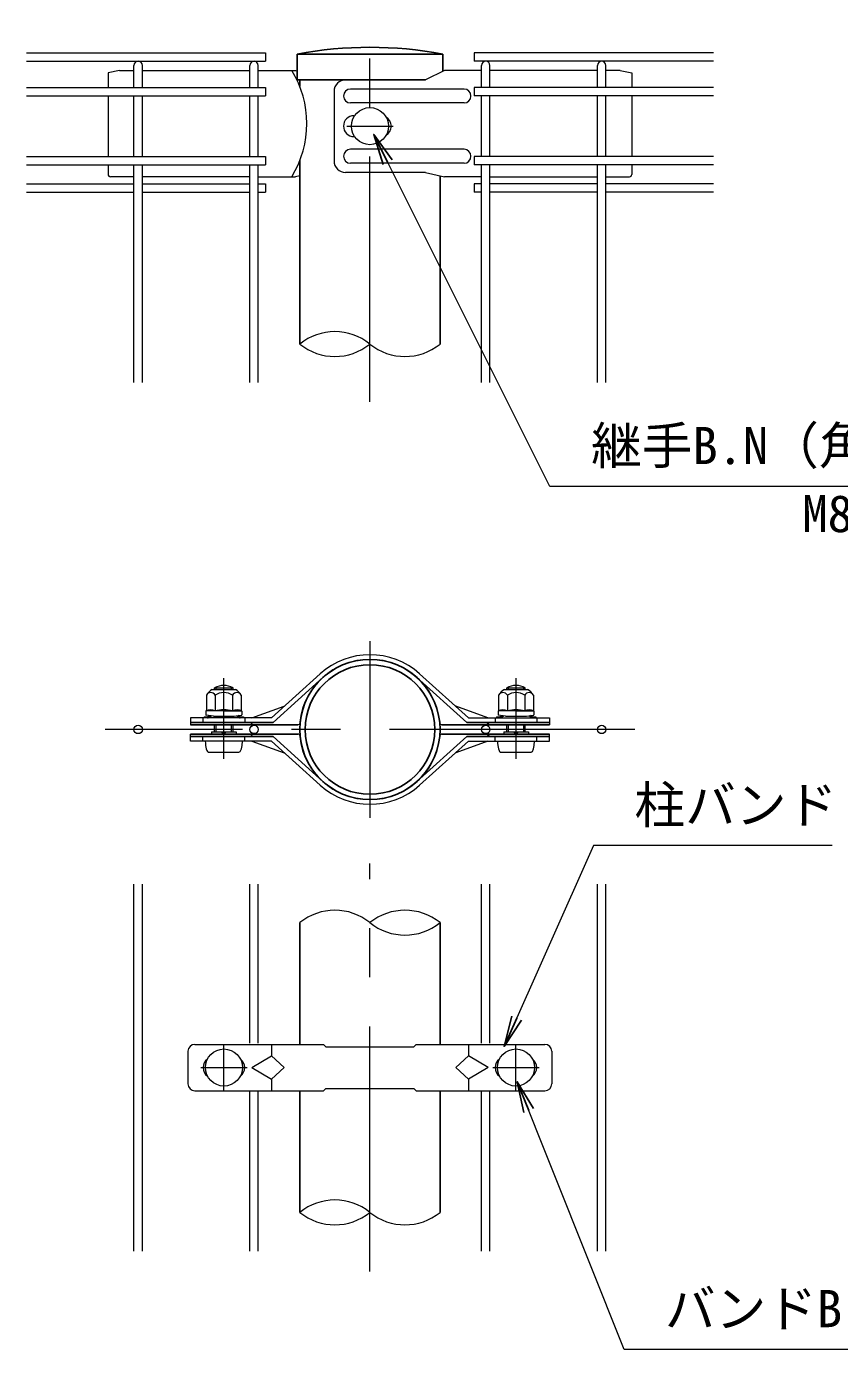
# Model space of a CAD drawing. Units: millimetres, scale not verified. Extents: x -4200 to 4200, y -2970 to 2970.
# Drawn here: x 2304 to 3357, y -436 to 1276 of the extents above; entities that cross this region are included whole.
import ezdxf
from ezdxf.enums import TextEntityAlignment as Align

# ---------------------------------------------------------------- set-up
doc = ezdxf.new("R2010")
doc.units = ezdxf.units.MM
doc.header["$LTSCALE"] = 10
doc.linetypes.add('USER1', pattern=[50.8, 31.75, -6.35, 6.35, -6.35])
for name, color, linetype, lineweight in [('0-3_D-STR1', 1, 'Continuous', 25), ('0-4_D-BMK', 2, 'USER1', 13), ('0-5_D-STR-DIM', 7, 'Continuous', 13), ('0-8_D-STR2', 7, 'Continuous', 13), ('0-9_D-STR3', 3, 'Continuous', 13), ('0-A_D-STR-TXT', 7, 'Continuous', 13)]:
    doc.layers.add(name, color=color, linetype=linetype, lineweight=lineweight)
doc.layers.add('0-6_0', color=7, linetype='Continuous')
doc.styles.add('ＭＳ ゴシック', font='')
doc.styles.get('ＭＳ ゴシック').set_extended_font_data('MS Gothic')

# ---------------------------------------------------------------- blocks, each defined once
blk = doc.blocks.new('_Open')
at = {"layer": '0-6_0'}
blk.add_line((-10, 1.667), (0, 0), dxfattribs=at)
blk.add_lwpolyline([(-10, -1.667), (0, 0), (-10, 0)], dxfattribs=at)

msp = doc.modelspace()

# ---------------------------------------------------------------- linework, layer by layer
at = {"layer": '0-3_D-STR1'}
for p, q in [((2843.25, 1240.36), (2654.55, 1240.36)), ((2654.55, 1240.36), (2654.55, 1207.36)), ((2843.25, 1218.37), (2843.25, 1240.36)), ((2820.85, 1207.36), (2654.55, 1207.36)), ((2658.15, 1207.36), (2658.15, 1198.64)), ((2658.15, 1102.74), (2658.15, 865.36)), ((2839.65, 865.36), (2839.65, 1083.21)), ((2658.15, 116.49), (2658.15, -41.01)), ((2839.65, -41.01), (2839.65, 116.49)), ((2658.32, -101.01), (2658.32, -258.51)), ((2839.65, -258.51), (2839.65, -101.01))]:
    msp.add_line(p, q, dxfattribs=at)
for radius in [90.75, 83.85]:
    msp.add_circle((2748.9, 366.49), radius, dxfattribs=at)
msp.add_arc((2748.9, 756.68), 492.8, 78.96219, 101.03781, dxfattribs=at)
at = {"layer": '0-4_D-BMK'}
for p, q in [((2748.9, 790.55), (2748.9, 1276.36)), ((2718.9, 1147.36), (2778.9, 1147.36)), ((2748.9, 480.79), (2748.9, 252.19)), ((2559.78, 328.39), (2559.78, 432.86)), ((2938.03, 328.39), (2938.03, 432.86)), ((3091.8, 366.49), (2406, 366.49)), ((2748.9, -335.19), (2748.9, 193.17)), ((2559.9, -101.01), (2559.9, -41.01)), ((2937.9, -101.01), (2937.9, -41.01)), ((2529.9, -71.01), (2589.9, -71.01)), ((2907.9, -71.01), (2967.9, -71.01))]:
    msp.add_line(p, q, dxfattribs=at)
at = {"layer": '0-5_D-STR-DIM'}
for centre, radius, start, end in [((2703.53, 809.38), 72.06, 50.97549, 129.02451), ((2703.53, 921.35), 72.06, 230.97549, 309.02451), ((2794.28, 921.35), 72.06, 230.97549, 309.02451), ((2703.53, 60.51), 72.06, 50.97549, 129.02451), ((2794.28, 60.51), 72.06, 50.97549, 129.02451), ((2794.28, 172.47), 72.06, 230.97549, 309.02451), ((2703.61, -314.3), 71.86, 50.92646, 129.07354), ((2703.61, -202.72), 71.86, 230.92646, 309.07354), ((2794.28, -202.53), 72.06, 230.97549, 309.02451)]:
    msp.add_arc(centre, radius, start, end, dxfattribs=at)
at = {"layer": '0-8_D-STR2'}
for p, q in [((2304.3, 1242.16), (2613.9, 1242.16)), ((2613.9, 1242.16), (2613.9, 1231.36)), ((3193.5, 1242.16), (2883.9, 1242.16)), ((2883.9, 1242.16), (2883.9, 1231.36)), ((2304.3, 1231.36), (2613.9, 1231.36)), ((2443.5, 1197.46), (2443.5, 1225.96)), ((2454.3, 1197.46), (2454.3, 1225.96)), ((2593.5, 1197.46), (2593.5, 1225.96)), ((2604.3, 1197.46), (2604.3, 1225.96)), ((3193.5, 1231.36), (2883.9, 1231.36)), ((2893.5, 1197.46), (2893.5, 1225.96)), ((2904.3, 1197.46), (2904.3, 1225.96)), ((3043.5, 1197.46), (3043.5, 1225.96)), ((3054.3, 1197.46), (3054.3, 1225.96)), ((2304.3, 1197.46), (2613.9, 1197.46)), ((2304.3, 1186.66), (2613.9, 1186.66)), ((2443.5, 1108.06), (2443.5, 1186.66)), ((2454.3, 1108.06), (2454.3, 1186.66)), ((2593.5, 1108.06), (2593.5, 1186.66)), ((2604.3, 1108.06), (2604.3, 1186.66)), ((2613.9, 1197.46), (2613.9, 1186.66)), ((3193.5, 1197.46), (2883.9, 1197.46)), ((2883.9, 1197.46), (2883.9, 1186.66)), ((3193.5, 1186.66), (2883.9, 1186.66)), ((2893.5, 1108.06), (2893.5, 1186.66)), ((2904.3, 1108.06), (2904.3, 1186.66)), ((3043.5, 1108.06), (3043.5, 1186.66)), ((3054.3, 1108.06), (3054.3, 1186.66)), ((2304.3, 1108.06), (2613.9, 1108.06)), ((2304.3, 1097.26), (2613.9, 1097.26)), ((2443.5, 815.36), (2443.5, 1097.26)), ((2454.3, 815.36), (2454.3, 1097.26)), ((2593.5, 815.36), (2593.5, 1097.26)), ((2604.3, 815.36), (2604.3, 1097.26)), ((2613.9, 1108.06), (2613.9, 1097.26)), ((3193.5, 1108.06), (2883.9, 1108.06)), ((2883.9, 1108.06), (2883.9, 1097.26)), ((3193.5, 1097.26), (2883.9, 1097.26)), ((2893.5, 815.36), (2893.5, 1097.26)), ((2904.3, 815.36), (2904.3, 1097.26)), ((3043.5, 815.36), (3043.5, 1097.26)), ((3054.3, 815.36), (3054.3, 1097.26)), ((2304.3, 1072.49), (2443.5, 1072.49)), ((2304.3, 1061.69), (2443.5, 1061.69)), ((2454.3, 1072.49), (2593.5, 1072.49)), ((2454.3, 1061.69), (2593.5, 1061.69)), ((2604.3, 1072.49), (2613.9, 1072.49)), ((2604.3, 1061.69), (2613.9, 1061.69)), ((2613.9, 1072.49), (2613.9, 1061.69)), ((2893.5, 1072.49), (2883.9, 1072.49)), ((2883.9, 1072.49), (2883.9, 1061.69)), ((2893.5, 1061.69), (2883.9, 1061.69)), ((3043.5, 1072.49), (2904.3, 1072.49)), ((3043.5, 1061.69), (2904.3, 1061.69)), ((3193.5, 1072.49), (3054.3, 1072.49)), ((3193.5, 1061.69), (3054.3, 1061.69)), ((2443.5, -308.51), (2443.5, 166.49)), ((2454.3, -308.51), (2454.3, 166.49)), ((2593.5, -39.51), (2593.5, 166.49)), ((2604.3, -39.51), (2604.3, 166.49)), ((2893.5, -39.51), (2893.5, 166.49)), ((2904.3, -39.51), (2904.3, 166.49)), ((3043.5, -308.51), (3043.5, 166.49)), ((3054.3, -308.51), (3054.3, 166.49)), ((2593.5, -308.51), (2593.5, -102.51)), ((2604.3, -308.51), (2604.3, -102.51)), ((2893.5, -308.51), (2893.5, -102.51)), ((2904.3, -308.51), (2904.3, -102.51))]:
    msp.add_line(p, q, dxfattribs=at)
for centre in [(2448.9, 366.49), (2598.9, 366.49), (2898.9, 366.49), (3048.9, 366.49)]:
    msp.add_circle(centre, 5.4, dxfattribs=at)
for centre in [(2448.9, 1225.96), (2598.9, 1225.96), (2898.9, 1225.96), (3048.9, 1225.96)]:
    msp.add_arc(centre, 5.4, 0, 180, dxfattribs=at)
at = {"layer": '0-9_D-STR3'}
for p, q in [((2424.9, 1219.36), (2409.9, 1216.36)), ((2409.9, 1216.36), (2409.9, 1197.46)), ((2424.9, 1219.36), (2443.5, 1219.36)), ((2454.3, 1219.36), (2593.5, 1219.36)), ((2604.3, 1219.36), (2652.52, 1219.36)), ((2652.52, 1219.36), (2654.55, 1218.37)), ((2845.28, 1219.36), (2820.85, 1207.36)), ((2893.5, 1219.36), (2845.28, 1219.36)), ((3043.51, 1219.36), (2904.3, 1219.36)), ((3072.9, 1219.36), (3054.3, 1219.36)), ((3072.9, 1219.36), (3087.9, 1216.36)), ((3087.9, 1216.36), (3087.9, 1197.46)), ((2820.85, 1207.36), (2717.44, 1207.36)), ((2409.9, 1186.66), (2409.9, 1108.06)), ((2702.44, 1192.36), (2702.44, 1102.36)), ((2870.67, 1195.36), (2723.67, 1195.36)), ((3087.9, 1186.66), (3087.9, 1108.06)), ((2870.67, 1177.36), (2723.67, 1177.36)), ((2870.67, 1117.36), (2723.67, 1117.36)), ((2409.9, 1097.26), (2409.9, 1084.91)), ((2870.67, 1099.36), (2723.67, 1099.36)), ((3087.9, 1097.26), (3087.9, 1084.91)), ((2443.5, 1081.91), (2412.9, 1081.91)), ((2593.5, 1081.91), (2454.3, 1081.91)), ((2604.3, 1081.96), (2652.52, 1081.96)), ((2658.15, 1083.16), (2652.52, 1081.96)), ((2820.85, 1087.36), (2717.44, 1087.36)), ((2820.85, 1087.36), (2845.28, 1081.96)), ((2893.5, 1081.96), (2845.28, 1081.96)), ((2904.3, 1081.91), (3043.5, 1081.91)), ((3054.3, 1081.91), (3084.9, 1081.91)), ((2621.29, 381.55), (2684.53, 438.72)), ((2623.64, 375.55), (2688.52, 434.24)), ((2874.17, 375.55), (2809.29, 434.24)), ((2876.52, 381.55), (2813.28, 438.72)), ((2544.78, 418.42), (2574.78, 418.42)), ((2547.78, 418.42), (2547.78, 420.43)), ((2547.78, 420.43), (2571.78, 420.43)), ((2549.81, 418.42), (2549.81, 421.4)), ((2569.75, 418.42), (2569.75, 421.4)), ((2571.78, 418.42), (2571.78, 420.43)), ((2923.03, 418.42), (2953.03, 418.42)), ((2926.03, 418.42), (2926.03, 420.43)), ((2926.03, 420.43), (2950.03, 420.43)), ((2928.06, 418.42), (2928.06, 421.4)), ((2948, 418.42), (2948, 421.4)), ((2950.03, 418.42), (2950.03, 420.43)), ((2537.26, 410.9), (2537.26, 390.81)), ((2548.52, 410.9), (2548.52, 390.51)), ((2571.04, 410.9), (2571.04, 390.51)), ((2582.3, 410.9), (2582.3, 390.81)), ((2596.09, 381.55), (2637.9, 396.57)), ((2901.72, 381.55), (2859.9, 396.57)), ((2915.51, 410.9), (2915.51, 390.81)), ((2926.77, 410.9), (2926.77, 390.51)), ((2949.29, 410.9), (2949.29, 390.51)), ((2960.55, 410.9), (2960.55, 390.81)), ((2621.29, 381.55), (2516.44, 381.55)), ((2516.44, 381.55), (2516.44, 372.55)), ((2532.77, 381.55), (2532.77, 375.55)), ((2534.28, 383.02), (2538.6, 383.02)), ((2534.28, 383.02), (2534.28, 381.52)), ((2536.53, 390.38), (2536.53, 385.38)), ((2559.78, 390.51), (2536.6, 390.51)), ((2537.26, 390.81), (2536.75, 390.67)), ((2546.28, 383.92), (2536.79, 385.08)), ((2539.47, 383.3), (2541.21, 384.54)), ((2540.34, 382.07), (2543.37, 384.24)), ((2546.28, 383.92), (2573.28, 383.92)), ((2559.78, 390.51), (2582.96, 390.51)), ((2573.28, 383.92), (2582.77, 385.08)), ((2579.22, 382.07), (2576.19, 384.24)), ((2580.09, 383.3), (2578.35, 384.54)), ((2583.03, 390.32), (2583.03, 385.38)), ((2586.78, 381.55), (2586.78, 375.55)), ((2876.52, 381.55), (2981.37, 381.55)), ((2911.02, 381.55), (2911.02, 375.55)), ((2912.53, 383.02), (2916.85, 383.02)), ((2912.53, 383.02), (2912.53, 381.52)), ((2914.78, 390.38), (2914.78, 385.38)), ((2938.03, 390.51), (2914.85, 390.51)), ((2915.51, 390.81), (2915, 390.67)), ((2924.53, 383.92), (2915.04, 385.08)), ((2917.72, 383.3), (2919.46, 384.54)), ((2918.59, 382.07), (2921.62, 384.24)), ((2924.53, 383.92), (2951.53, 383.92)), ((2938.03, 390.51), (2961.2, 390.51)), ((2951.53, 383.92), (2961.02, 385.08)), ((2957.47, 382.07), (2954.44, 384.24)), ((2958.34, 383.3), (2956.6, 384.54)), ((2961.28, 390.32), (2961.28, 385.38)), ((2965.03, 381.55), (2965.03, 375.55)), ((2981.37, 381.55), (2981.37, 372.55)), ((2516.44, 351.43), (2516.44, 360.43)), ((2543.82, 363.43), (2575.73, 363.43)), ((2543.82, 363.43), (2543.82, 360.43)), ((2547.78, 363.43), (2547.78, 372.52)), ((2549.81, 363.43), (2549.81, 372.52)), ((2556.6, 363.43), (2559.14, 360.43)), ((2560.42, 360.43), (2562.96, 363.43)), ((2569.75, 363.43), (2569.75, 372.52)), ((2571.78, 363.43), (2571.78, 372.52)), ((2575.73, 363.43), (2575.73, 360.43)), ((2594.28, 375.55), (2597.4, 372.55)), ((2594.28, 357.43), (2597.4, 360.43)), ((2903.52, 375.55), (2900.41, 372.55)), ((2903.52, 357.43), (2900.41, 360.43)), ((2922.07, 363.43), (2953.98, 363.43)), ((2922.07, 363.43), (2922.07, 360.43)), ((2926.03, 363.43), (2926.03, 372.52)), ((2928.06, 363.43), (2928.06, 372.52)), ((2934.85, 363.43), (2937.39, 360.43)), ((2938.67, 360.43), (2941.21, 363.43)), ((2948, 363.43), (2948, 372.52)), ((2950.03, 363.43), (2950.03, 372.52)), ((2953.98, 363.43), (2953.98, 360.43)), ((2981.37, 351.43), (2981.37, 360.43)), ((2621.29, 351.43), (2516.44, 351.43)), ((2532.77, 351.43), (2532.77, 357.43)), ((2586.78, 351.43), (2586.78, 357.43)), ((2596.09, 351.43), (2637.9, 336.41)), ((2621.29, 351.43), (2684.53, 294.26)), ((2623.64, 357.43), (2688.52, 298.74)), ((2874.17, 357.43), (2809.29, 298.74)), ((2876.52, 351.43), (2813.28, 294.26)), ((2901.72, 351.43), (2859.9, 336.41)), ((2876.52, 351.43), (2981.37, 351.43)), ((2911.02, 351.43), (2911.02, 357.43)), ((2965.03, 351.43), (2965.03, 357.43)), ((2540.28, 337.03), (2579.28, 337.03)), ((2918.53, 337.03), (2957.53, 337.03)), ((2513.4, -50.01), (2513.4, -92.01)), ((2522.4, -41.01), (2688.9, -41.01)), ((2621.4, -41.01), (2621.4, -56.01)), ((2691.9, -44.01), (2688.9, -41.01)), ((2691.9, -44.01), (2805.9, -44.01)), ((2805.9, -44.01), (2808.9, -41.01)), ((2808.9, -41.01), (2975.4, -41.01)), ((2876.4, -41.01), (2876.4, -56.01)), ((2984.4, -50.01), (2984.4, -92.01)), ((2595.9, -71.01), (2621.4, -56.01)), ((2876.4, -56.01), (2859.9, -71.01)), ((2901.9, -71.01), (2876.4, -56.01)), ((2595.9, -71.01), (2621.4, -86.01)), ((2859.9, -71.01), (2876.4, -86.01)), ((2901.9, -71.01), (2876.4, -86.01)), ((2522.4, -101.01), (2688.9, -101.01)), ((2691.9, -98.01), (2688.9, -101.01)), ((2691.9, -98.01), (2805.9, -98.01)), ((2805.9, -98.01), (2808.9, -101.01)), ((2808.9, -101.01), (2975.4, -101.01)), ((2876.4, -86.01), (2876.4, -101.01))]:
    msp.add_line(p, q, dxfattribs=at)
at = {"layer": '0-9_D-STR3', "lineweight": 25}
for p, q in [((2623.64, 375.55), (2516.44, 375.55)), ((2655.66, 372.55), (2516.44, 372.55)), ((2655.66, 360.43), (2516.44, 360.43)), ((2842.15, 372.55), (2981.37, 372.55)), ((2842.15, 360.43), (2981.37, 360.43)), ((2874.17, 375.55), (2981.37, 375.55)), ((2623.64, 357.43), (2516.44, 357.43)), ((2874.17, 357.43), (2981.37, 357.43))]:
    msp.add_line(p, q, dxfattribs=at)
at = {"layer": '0-9_D-STR3'}
for points in [[(2580.96, 383.02), (2585.28, 383.02), (2585.28, 381.52)], [(2959.21, 383.02), (2963.53, 383.02), (2963.53, 381.52)], [(2621.4, -56.01), (2637.9, -71.01), (2621.4, -86.01), (2621.4, -101.01)]]:
    msp.add_lwpolyline(points, dxfattribs=at)
for centre in [(2748.9, 1147.36), (2559.9, -71.01), (2937.9, -71.01)]:
    msp.add_circle(centre, 24, dxfattribs=at)
for centre, radius, start, end in [((2536.31, 1150.69), 130.94, 328.33972, 31.66028), ((2717.44, 1192.36), 15, 90, 180), ((2723.67, 1186.36), 9, 90, 270), ((2870.67, 1186.36), 9, 270, 90), ((2728.17, 1147.36), 13.5, 90, 270), ((2763.11, 1147.36), 13.5, 300.04449, 59.95551), ((2723.67, 1108.36), 9, 90, 270), ((2870.67, 1108.36), 9, 270, 90), ((2717.44, 1102.36), 15, 180, 270), ((2412.9, 1084.91), 3, 180, 270), ((3084.9, 1084.91), 3, 270, 0), ((2748.9, 366.49), 96.75, 48.29058, 131.70942), ((2748.9, 366.49), 90.75, 5.54441, 174.45559), ((2542.89, 407.85), 6.4, 28.45309, 151.54691), ((2557.55, 398.09), 24, 122.13463, 147.68315), ((2559.78, 397.93), 25.5, 61.92751, 118.07249), ((2559.78, 393.62), 20.62, 90, 123.09348), ((2559.78, 393.62), 20.62, 56.90652, 90), ((2576.67, 407.85), 6.4, 28.45309, 151.54691), ((2562.01, 398.09), 24, 32.31685, 57.86537), ((2935.79, 398.09), 24, 122.13463, 147.68315), ((2921.14, 407.85), 6.4, 28.45309, 151.54691), ((2938.03, 397.93), 25.5, 61.92751, 118.07249), ((2938.03, 393.62), 20.62, 90, 123.09348), ((2938.03, 393.62), 20.62, 56.90652, 90), ((2954.92, 407.85), 6.4, 28.45309, 151.54691), ((2940.26, 398.09), 24, 32.31685, 57.86537), ((2536.83, 390.38), 0.3, 105, 180), ((2536.83, 385.38), 0.3, 180, 263), ((2542.9, 375.87), 15.97, 69.37322, 112.7756), ((2538.6, 384.52), 1.5, 270, 305.53768), ((2538.6, 384.52), 3, 270, 305.53768), ((2544.24, 383.02), 1.5, 123.43373, 125.53768), ((2559.78, 328.24), 63.57, 90, 100.20031), ((2559.78, 328.24), 63.57, 79.79969, 90), ((2576.66, 375.87), 15.97, 67.2244, 110.62678), ((2575.32, 383.02), 1.5, 54.46232, 56.56627), ((2580.96, 384.52), 3, 234.46232, 270), ((2580.96, 384.52), 1.5, 234.46232, 270), ((2582.73, 385.38), 0.3, 277, 0), ((2582.73, 390.32), 0.3, 0, 67.2244), ((2915.08, 390.38), 0.3, 105, 180), ((2915.08, 385.38), 0.3, 180, 263), ((2921.14, 375.87), 15.97, 69.37322, 112.7756), ((2916.85, 384.52), 1.5, 270, 305.53768), ((2916.85, 384.52), 3, 270, 305.53768), ((2922.49, 383.02), 1.5, 123.43373, 125.53768), ((2938.03, 328.24), 63.57, 90, 100.20031), ((2938.03, 328.24), 63.57, 79.79969, 90), ((2954.91, 375.87), 15.97, 67.2244, 110.62678), ((2953.57, 383.02), 1.5, 54.46232, 56.56627), ((2959.21, 384.52), 3, 234.46232, 270), ((2959.21, 384.52), 1.5, 234.46232, 270), ((2960.98, 385.38), 0.3, 277, 0), ((2960.98, 390.32), 0.3, 0, 67.2244), ((2655.59, 375.55), 3, 268.81211, 354.45559), ((2655.59, 357.43), 3, 5.54441, 91.18789), ((2842.22, 375.55), 3, 185.54441, 271.18789), ((2842.22, 357.43), 3, 88.81211, 174.45559), ((2748.9, 366.49), 90.75, 185.54441, 354.45559), ((2748.9, 366.49), 96.75, 228.29058, 311.70942), ((2522.4, -50.01), 9, 90, 180), ((2975.4, -50.01), 9, 0, 90), ((2546.4, -71.01), 13.5, 125.46791, 234.53209), ((2573.4, -71.01), 13.5, 305.46791, 54.53209), ((2924.4, -71.01), 13.5, 125.46791, 234.53209), ((2951.4, -71.01), 13.5, 305.46791, 54.53209), ((2522.4, -92.01), 9, 180, 270), ((2975.4, -92.01), 9, 270, 0)]:
    msp.add_arc(centre, radius, start, end, dxfattribs=at)
for centre, start_param, end_param in [((2540.28, 351.43), 1.5707963, 3.1415927), ((2579.28, 351.43), 3.1415927, 4.712389), ((2918.53, 351.43), 1.5707963, 3.1415927), ((2957.53, 351.43), 3.1415927, 4.712389)]:
    msp.add_ellipse(centre, major_axis=(0, 14.4), ratio=0.3125, start_param=start_param, end_param=end_param, dxfattribs=at)
at = {"layer": '0-A_D-STR-TXT'}
for points in [[(3478.08, 681.03), (2981.97, 681.03), (2754.83, 1134.87)], [(3347.14, 216.3), (3038.35, 216.3), (2923.39, -41.74)], [(3638.58, -435.98), (3078.01, -435.98), (2940.35, -91.34)]]:
    msp.add_lwpolyline(points, dxfattribs=at)

# ---------------------------------------------------------------- block references
at = {"layer": '0-A_D-STR-TXT', "xscale": 4, "yscale": 4}
for p, rotation in [((2753.93, 1136.66), 116.5878), ((2922.57, -43.57), 245.98538), ((2939.6, -89.48), 111.7749)]:
    msp.add_blockref('_Open', p, dxfattribs=dict(at, rotation=rotation))

# ---------------------------------------------------------------- texts
at = {"layer": '0-A_D-STR-TXT', "style": 'ＭＳ ゴシック'}
for s, p in [('継手B.N（角根）', (3035.18, 695.52)), ('M8x80', (3308.61, 607.49)), ('柱バンド', (3091.31, 230.41)), ('バンドB.N（角根）', (3130.71, -421.49))]:
    msp.add_text(s, height=48.09, dxfattribs=at).set_placement(p, align=Align.BOTTOM_LEFT)

doc.saveas('drawing.dxf')
